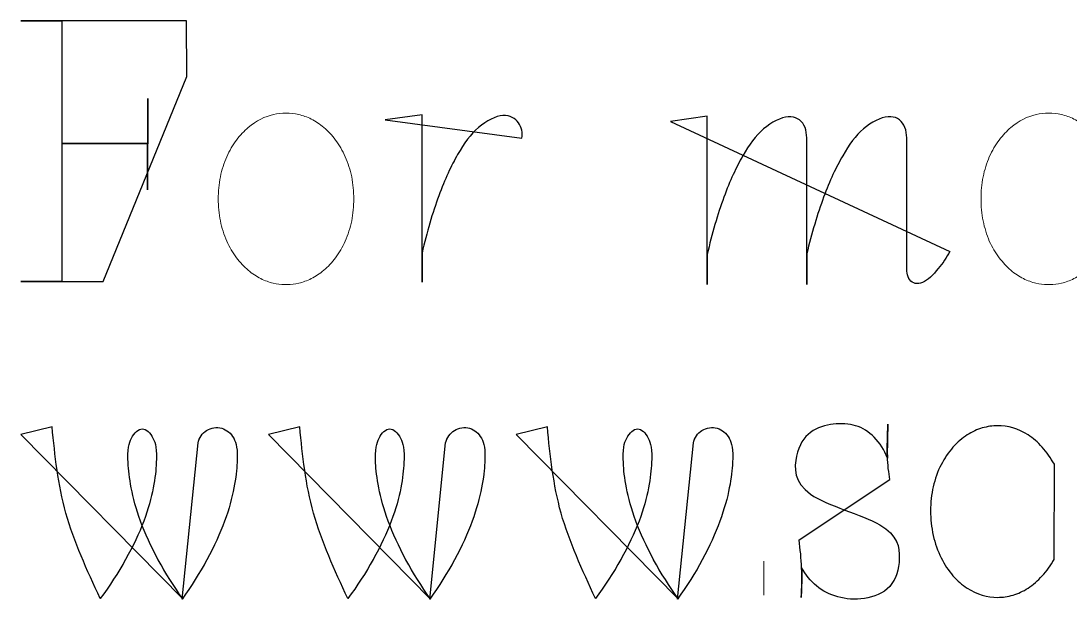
# Model space of a CAD drawing. Header units: centimetres. Extents: x -9.8 to 9.8, y -7.2 to 7.2.
# Drawn here: x -9.849 to -8.713, y 4.893 to 5.52 of the extents above; entities that cross this region are included whole.
import ezdxf

# ---------------------------------------------------------------- set-up
doc = ezdxf.new("R2010")
doc.units = ezdxf.units.CM
doc.header["$MEASUREMENT"] = 0
doc.layers.add('Layer 1', color=7, linetype='Continuous')

msp = doc.modelspace()

# ---------------------------------------------------------------- linework, layer by layer
at = {"layer": 'Layer 1', "color": 7}
for points, knots in [([(-9.75953, 5.23781), (-9.75953, 5.23781), (-9.84866, 5.23781), (-9.84866, 5.23781), (-9.84866, 5.23781), (-9.84866, 5.23781), (-9.80429, 5.23781), (-9.80429, 5.23781), (-9.80429, 5.23781), (-9.80429, 5.23781), (-9.80429, 5.38738), (-9.80429, 5.38738), (-9.80429, 5.38738), (-9.80429, 5.38738), (-9.71169, 5.38738), (-9.71169, 5.38738), (-9.71169, 5.38738), (-9.71169, 5.38738), (-9.71169, 5.33708), (-9.71169, 5.33708), (-9.71169, 5.33708), (-9.71169, 5.33708), (-9.7115, 5.43596), (-9.7115, 5.43596), (-9.7115, 5.43596), (-9.7115, 5.43596), (-9.7115, 5.38738), (-9.7115, 5.38738), (-9.7115, 5.38738), (-9.7115, 5.38738), (-9.80429, 5.38738), (-9.80429, 5.38738), (-9.80429, 5.38738), (-9.80429, 5.38738), (-9.80429, 5.51978), (-9.80429, 5.51978), (-9.80429, 5.51978), (-9.80429, 5.51978), (-9.84866, 5.51978), (-9.84866, 5.51978), (-9.84866, 5.51978), (-9.84866, 5.51978), (-9.66941, 5.51978), (-9.66941, 5.51978), (-9.66941, 5.51978), (-9.66941, 5.51978), (-9.66901, 5.45956), (-9.66901, 5.45956), (-9.66901, 5.45956), (-9.66901, 5.45956), (-9.75953, 5.23781), (-9.75953, 5.23781)], [0, 0, 0, 0, 0.0714286, 0.0714286, 0.0714286, 0.0714286, 0.1428571, 0.1428571, 0.1428571, 0.1428571, 0.2142857, 0.2142857, 0.2142857, 0.2142857, 0.2857143, 0.2857143, 0.2857143, 0.2857143, 0.3571429, 0.3571429, 0.3571429, 0.3571429, 0.4285714, 0.4285714, 0.4285714, 0.4285714, 0.5, 0.5, 0.5, 0.5, 0.5714286, 0.5714286, 0.5714286, 0.5714286, 0.6428571, 0.6428571, 0.6428571, 0.6428571, 0.7142857, 0.7142857, 0.7142857, 0.7142857, 0.7857143, 0.7857143, 0.7857143, 0.7857143, 0.8571429, 0.8571429, 0.8571429, 0.8571429, 1, 1, 1, 1]), ([(-9.45433, 5.4127), (-9.45433, 5.4127), (-9.41432, 5.41842), (-9.41432, 5.41842), (-9.41432, 5.41842), (-9.41432, 5.41842), (-9.41451, 5.23707), (-9.41451, 5.23707), (-9.41451, 5.23707), (-9.41451, 5.23707), (-9.41451, 5.2689), (-9.41451, 5.2689), (-9.41451, 5.2689), (-9.40956, 5.29099), (-9.40308, 5.31234), (-9.39641, 5.33063), (-9.39641, 5.33063), (-9.38993, 5.34873), (-9.38289, 5.3632), (-9.37604, 5.3754), (-9.37604, 5.3754), (-9.369, 5.38741), (-9.36194, 5.39731), (-9.35337, 5.40456), (-9.35337, 5.40456), (-9.3448, 5.41199), (-9.33469, 5.41694), (-9.32689, 5.41752), (-9.32689, 5.41752), (-9.31908, 5.41808), (-9.31355, 5.41427), (-9.31012, 5.40971), (-9.31012, 5.40971), (-9.30668, 5.40458), (-9.30554, 5.39884), (-9.3065, 5.39315), (-9.3065, 5.39315), (-9.3065, 5.39315), (-9.45433, 5.4127), (-9.45433, 5.4127)], [0, 0, 0, 0, 0.0909091, 0.0909091, 0.0909091, 0.0909091, 0.1818182, 0.1818182, 0.1818182, 0.1818182, 0.2727273, 0.2727273, 0.2727273, 0.2727273, 0.3636364, 0.3636364, 0.3636364, 0.3636364, 0.4545455, 0.4545455, 0.4545455, 0.4545455, 0.5454545, 0.5454545, 0.5454545, 0.5454545, 0.6363636, 0.6363636, 0.6363636, 0.6363636, 0.7272727, 0.7272727, 0.7272727, 0.7272727, 0.8181818, 0.8181818, 0.8181818, 0.8181818, 1, 1, 1, 1]), ([(-9.14572, 5.41119), (-9.14572, 5.41119), (-9.10571, 5.41691), (-9.10571, 5.41691), (-9.10571, 5.41691), (-9.10571, 5.41691), (-9.10571, 5.23461), (-9.10571, 5.23461), (-9.10571, 5.23461), (-9.10571, 5.23461), (-9.10571, 5.26737), (-9.10571, 5.26737), (-9.10571, 5.26737), (-9.10095, 5.28946), (-9.09447, 5.311), (-9.0878, 5.3291), (-9.0878, 5.3291), (-9.08132, 5.34701), (-9.07428, 5.36167), (-9.0674, 5.37387), (-9.0674, 5.37387), (-9.06036, 5.38607), (-9.0533, 5.39578), (-9.04473, 5.40303), (-9.04473, 5.40303), (-9.03616, 5.41046), (-9.02605, 5.41541), (-9.01806, 5.41618), (-9.01806, 5.41618), (-9.01025, 5.41676), (-9.00454, 5.41314), (-9.0011, 5.40705), (-9.0011, 5.40705), (-8.99766, 5.40075), (-8.99806, 5.39237), (-8.99806, 5.38438), (-8.99806, 5.38438), (-8.99806, 5.38438), (-8.99806, 5.23465), (-8.99806, 5.23465), (-8.99806, 5.23465), (-8.99806, 5.23465), (-8.99806, 5.26799), (-8.99806, 5.26799), (-8.99806, 5.26799), (-8.99293, 5.28971), (-8.98644, 5.31122), (-8.97978, 5.32916), (-8.97978, 5.32916), (-8.9733, 5.34707), (-8.96626, 5.36173), (-8.9592, 5.37393), (-8.9592, 5.37393), (-8.95235, 5.38613), (-8.94528, 5.39584), (-8.93671, 5.40309), (-8.93671, 5.40309), (-8.92814, 5.41052), (-8.91785, 5.41547), (-8.91004, 5.41624), (-8.91004, 5.41624), (-8.90223, 5.41682), (-8.89652, 5.4132), (-8.89289, 5.40711), (-8.89289, 5.40711), (-8.88945, 5.40081), (-8.88966, 5.39243), (-8.88966, 5.38444), (-8.88966, 5.38444), (-8.88966, 5.38444), (-8.88985, 5.25585), (-8.88985, 5.25585), (-8.88985, 5.25585), (-8.88985, 5.25013), (-8.88966, 5.24365), (-8.88662, 5.23984), (-8.88662, 5.23984), (-8.88337, 5.23563), (-8.87842, 5.2345), (-8.8727, 5.2368), (-8.8727, 5.2368), (-8.86717, 5.23929), (-8.86108, 5.24537), (-8.85593, 5.25185), (-8.85593, 5.25185), (-8.85077, 5.25794), (-8.84678, 5.26386), (-8.84336, 5.27032), (-8.84336, 5.27032), (-8.84336, 5.27032), (-9.14572, 5.41119), (-9.14572, 5.41119)], [0, 0, 0, 0, 0.0416667, 0.0416667, 0.0416667, 0.0416667, 0.0833333, 0.0833333, 0.0833333, 0.0833333, 0.125, 0.125, 0.125, 0.125, 0.1666667, 0.1666667, 0.1666667, 0.1666667, 0.2083333, 0.2083333, 0.2083333, 0.2083333, 0.25, 0.25, 0.25, 0.25, 0.2916667, 0.2916667, 0.2916667, 0.2916667, 0.3333333, 0.3333333, 0.3333333, 0.3333333, 0.375, 0.375, 0.375, 0.375, 0.4166667, 0.4166667, 0.4166667, 0.4166667, 0.4583333, 0.4583333, 0.4583333, 0.4583333, 0.5, 0.5, 0.5, 0.5, 0.5416667, 0.5416667, 0.5416667, 0.5416667, 0.5833333, 0.5833333, 0.5833333, 0.5833333, 0.625, 0.625, 0.625, 0.625, 0.6666667, 0.6666667, 0.6666667, 0.6666667, 0.7083333, 0.7083333, 0.7083333, 0.7083333, 0.75, 0.75, 0.75, 0.75, 0.7916667, 0.7916667, 0.7916667, 0.7916667, 0.8333333, 0.8333333, 0.8333333, 0.8333333, 0.875, 0.875, 0.875, 0.875, 0.9166667, 0.9166667, 0.9166667, 0.9166667, 1, 1, 1, 1]), ([(-9.45433, 5.4127), (-9.45433, 5.4127), (-9.45433, 5.4127), (-9.45433, 5.4127), (-9.45433, 5.4127), (-9.45433, 5.4127), (-9.45433, 5.4127), (-9.45433, 5.4127)], [0, 0, 0, 0, 0.3333333, 0.3333333, 0.3333333, 0.3333333, 1, 1, 1, 1]), ([(-9.14572, 5.41119), (-9.14572, 5.41119), (-9.14572, 5.41119), (-9.14572, 5.41119), (-9.14572, 5.41119), (-9.14572, 5.41119), (-9.14572, 5.41119), (-9.14572, 5.41119)], [0, 0, 0, 0, 0.3333333, 0.3333333, 0.3333333, 0.3333333, 1, 1, 1, 1]), ([(-9.84866, 5.07229), (-9.84866, 5.07229), (-9.81495, 5.08065), (-9.81495, 5.08065), (-9.81495, 5.08065), (-9.81191, 5.04961), (-9.80865, 5.01837), (-9.80008, 4.98749), (-9.80008, 4.98749), (-9.79132, 4.95661), (-9.77722, 4.92576), (-9.76293, 4.89489), (-9.76293, 4.89489), (-9.74256, 4.92214), (-9.72578, 4.95241), (-9.7157, 4.97871), (-9.7157, 4.97871), (-9.70578, 5.00501), (-9.70295, 5.02729), (-9.70218, 5.04158), (-9.70218, 5.04158), (-9.70141, 5.05645), (-9.70295, 5.0633), (-9.7058, 5.06846), (-9.7058, 5.06846), (-9.70866, 5.07418), (-9.71305, 5.07854), (-9.71723, 5.07854), (-9.71723, 5.07854), (-9.72162, 5.07854), (-9.72599, 5.07415), (-9.72906, 5.06846), (-9.72906, 5.06846), (-9.73192, 5.0633), (-9.73345, 5.05645), (-9.73268, 5.04158), (-9.73268, 5.04158), (-9.73191, 5.02729), (-9.72887, 5.00501), (-9.71934, 4.97871), (-9.71934, 4.97871), (-9.70963, 4.95225), (-9.69286, 4.92193), (-9.67325, 4.89433), (-9.67325, 4.89433), (-9.67325, 4.89433), (-9.84866, 5.07229), (-9.84866, 5.07229)], [0, 0, 0, 0, 0.0769231, 0.0769231, 0.0769231, 0.0769231, 0.1538462, 0.1538462, 0.1538462, 0.1538462, 0.2307692, 0.2307692, 0.2307692, 0.2307692, 0.3076923, 0.3076923, 0.3076923, 0.3076923, 0.3846154, 0.3846154, 0.3846154, 0.3846154, 0.4615385, 0.4615385, 0.4615385, 0.4615385, 0.5384615, 0.5384615, 0.5384615, 0.5384615, 0.6153846, 0.6153846, 0.6153846, 0.6153846, 0.6923077, 0.6923077, 0.6923077, 0.6923077, 0.7692308, 0.7692308, 0.7692308, 0.7692308, 0.8461538, 0.8461538, 0.8461538, 0.8461538, 1, 1, 1, 1]), ([(-9.67417, 4.89436), (-9.65435, 4.92198), (-9.63797, 4.95228), (-9.62826, 4.97858), (-9.62826, 4.97858), (-9.61855, 5.00504), (-9.61551, 5.02734), (-9.61474, 5.042), (-9.61474, 5.042), (-9.61397, 5.05647), (-9.61551, 5.06333), (-9.61836, 5.06848), (-9.61836, 5.06848), (-9.6214, 5.07382), (-9.62598, 5.07761), (-9.63132, 5.07933), (-9.63132, 5.07933), (-9.63666, 5.08065), (-9.64294, 5.07989), (-9.6477, 5.07684), (-9.6477, 5.07684), (-9.65246, 5.0738), (-9.6559, 5.06885), (-9.65704, 5.06332), (-9.65704, 5.06332), (-9.65704, 5.06332), (-9.67417, 4.89436), (-9.67417, 4.89436)], [0, 0, 0, 0, 0.125, 0.125, 0.125, 0.125, 0.25, 0.25, 0.25, 0.25, 0.375, 0.375, 0.375, 0.375, 0.5, 0.5, 0.5, 0.5, 0.625, 0.625, 0.625, 0.625, 0.75, 0.75, 0.75, 0.75, 1, 1, 1, 1]), ([(-9.58064, 5.07229), (-9.58064, 5.07229), (-9.54693, 5.08065), (-9.54693, 5.08065), (-9.54693, 5.08065), (-9.54389, 5.04961), (-9.54063, 5.01837), (-9.53206, 4.98749), (-9.53206, 4.98749), (-9.5233, 4.95661), (-9.5092, 4.92576), (-9.49491, 4.89489), (-9.49491, 4.89489), (-9.47454, 4.92214), (-9.45776, 4.95241), (-9.44787, 4.97871), (-9.44787, 4.97871), (-9.43776, 5.00501), (-9.43491, 5.02729), (-9.43416, 5.04158), (-9.43416, 5.04158), (-9.43339, 5.05645), (-9.43493, 5.0633), (-9.43778, 5.06846), (-9.43778, 5.06846), (-9.44082, 5.07418), (-9.44503, 5.07854), (-9.4494, 5.07854), (-9.4494, 5.07854), (-9.45377, 5.07854), (-9.45816, 5.07415), (-9.46102, 5.06846), (-9.46102, 5.06846), (-9.46388, 5.0633), (-9.46541, 5.05645), (-9.46483, 5.04158), (-9.46483, 5.04158), (-9.46388, 5.02729), (-9.46102, 5.00501), (-9.4511, 4.97871), (-9.4511, 4.97871), (-9.44139, 4.95225), (-9.42501, 4.92193), (-9.40519, 4.89433), (-9.40519, 4.89433), (-9.40519, 4.89433), (-9.58064, 5.07229), (-9.58064, 5.07229)], [0, 0, 0, 0, 0.0769231, 0.0769231, 0.0769231, 0.0769231, 0.1538462, 0.1538462, 0.1538462, 0.1538462, 0.2307692, 0.2307692, 0.2307692, 0.2307692, 0.3076923, 0.3076923, 0.3076923, 0.3076923, 0.3846154, 0.3846154, 0.3846154, 0.3846154, 0.4615385, 0.4615385, 0.4615385, 0.4615385, 0.5384615, 0.5384615, 0.5384615, 0.5384615, 0.6153846, 0.6153846, 0.6153846, 0.6153846, 0.6923077, 0.6923077, 0.6923077, 0.6923077, 0.7692308, 0.7692308, 0.7692308, 0.7692308, 0.8461538, 0.8461538, 0.8461538, 0.8461538, 1, 1, 1, 1]), ([(-9.40612, 4.89436), (-9.3863, 4.92198), (-9.36992, 4.95228), (-9.36021, 4.97858), (-9.36021, 4.97858), (-9.3505, 5.00504), (-9.34725, 5.02734), (-9.34669, 5.042), (-9.34669, 5.042), (-9.34574, 5.05647), (-9.34727, 5.06333), (-9.35031, 5.06848), (-9.35031, 5.06848), (-9.35317, 5.07382), (-9.35774, 5.07761), (-9.36306, 5.07933), (-9.36306, 5.07933), (-9.3684, 5.08065), (-9.37468, 5.07989), (-9.37944, 5.07684), (-9.37944, 5.07684), (-9.3842, 5.0738), (-9.38783, 5.06885), (-9.38897, 5.06332), (-9.38897, 5.06332), (-9.38897, 5.06332), (-9.40612, 4.89436), (-9.40612, 4.89436)], [0, 0, 0, 0, 0.125, 0.125, 0.125, 0.125, 0.25, 0.25, 0.25, 0.25, 0.375, 0.375, 0.375, 0.375, 0.5, 0.5, 0.5, 0.5, 0.625, 0.625, 0.625, 0.625, 0.75, 0.75, 0.75, 0.75, 1, 1, 1, 1]), ([(-9.31259, 5.07229), (-9.31259, 5.07229), (-9.27888, 5.08065), (-9.27888, 5.08065), (-9.27888, 5.08065), (-9.27584, 5.04961), (-9.27258, 5.01837), (-9.26401, 4.98749), (-9.26401, 4.98749), (-9.25525, 4.95661), (-9.24096, 4.92576), (-9.22686, 4.89489), (-9.22686, 4.89489), (-9.20649, 4.92214), (-9.18971, 4.95241), (-9.17961, 4.97871), (-9.17961, 4.97871), (-9.16971, 5.00501), (-9.16686, 5.02729), (-9.16609, 5.04158), (-9.16609, 5.04158), (-9.16532, 5.05645), (-9.16686, 5.0633), (-9.16971, 5.06846), (-9.16971, 5.06846), (-9.17257, 5.07418), (-9.17693, 5.07854), (-9.18114, 5.07854), (-9.18114, 5.07854), (-9.18553, 5.07854), (-9.1899, 5.07415), (-9.19297, 5.06846), (-9.19297, 5.06846), (-9.19601, 5.0633), (-9.19736, 5.05645), (-9.19659, 5.04158), (-9.19659, 5.04158), (-9.19603, 5.02729), (-9.19278, 5.00501), (-9.18307, 4.97871), (-9.18307, 4.97871), (-9.17336, 4.95225), (-9.15677, 4.92193), (-9.13698, 4.89433), (-9.13698, 4.89433), (-9.13698, 4.89433), (-9.31259, 5.07229), (-9.31259, 5.07229)], [0, 0, 0, 0, 0.0769231, 0.0769231, 0.0769231, 0.0769231, 0.1538462, 0.1538462, 0.1538462, 0.1538462, 0.2307692, 0.2307692, 0.2307692, 0.2307692, 0.3076923, 0.3076923, 0.3076923, 0.3076923, 0.3846154, 0.3846154, 0.3846154, 0.3846154, 0.4615385, 0.4615385, 0.4615385, 0.4615385, 0.5384615, 0.5384615, 0.5384615, 0.5384615, 0.6153846, 0.6153846, 0.6153846, 0.6153846, 0.6923077, 0.6923077, 0.6923077, 0.6923077, 0.7692308, 0.7692308, 0.7692308, 0.7692308, 0.8461538, 0.8461538, 0.8461538, 0.8461538, 1, 1, 1, 1]), ([(-9.13791, 4.89436), (-9.11809, 4.92198), (-9.10171, 4.95228), (-9.09219, 4.97858), (-9.09219, 4.97858), (-9.08227, 5.00504), (-9.07923, 5.02734), (-9.07846, 5.042), (-9.07846, 5.042), (-9.07769, 5.05647), (-9.07904, 5.06333), (-9.08208, 5.06848), (-9.08208, 5.06848), (-9.08512, 5.07382), (-9.0897, 5.07761), (-9.09504, 5.07933), (-9.09504, 5.07933), (-9.10038, 5.08065), (-9.10647, 5.07989), (-9.1116, 5.07684), (-9.1116, 5.07684), (-9.11618, 5.0738), (-9.11959, 5.06885), (-9.12075, 5.06332), (-9.12075, 5.06332), (-9.12075, 5.06332), (-9.13791, 4.89436), (-9.13791, 4.89436)], [0, 0, 0, 0, 0.125, 0.125, 0.125, 0.125, 0.25, 0.25, 0.25, 0.25, 0.375, 0.375, 0.375, 0.375, 0.5, 0.5, 0.5, 0.5, 0.625, 0.625, 0.625, 0.625, 0.75, 0.75, 0.75, 0.75, 1, 1, 1, 1]), ([(-9.00647, 4.95836), (-9.00512, 4.94825), (-9.00398, 4.93836), (-9.00361, 4.92807), (-9.00361, 4.92807), (-9.00305, 4.91778), (-9.00361, 4.90693), (-9.00398, 4.89608), (-9.00398, 4.89608), (-9.00398, 4.90351), (-9.00342, 4.91074), (-9.00342, 4.91608), (-9.00342, 4.91608), (-9.00323, 4.92161), (-9.00342, 4.92502), (-9.00361, 4.92846), (-9.00361, 4.92846), (-8.99961, 4.92084), (-8.9939, 4.91399), (-8.98742, 4.90864), (-8.98742, 4.90864), (-8.98094, 4.90311), (-8.97332, 4.8993), (-8.96456, 4.89684), (-8.96456, 4.89684), (-8.9558, 4.89456), (-8.9457, 4.8934), (-8.93561, 4.89512), (-8.93561, 4.89512), (-8.9255, 4.89665), (-8.91503, 4.90065), (-8.90817, 4.90808), (-8.90817, 4.90808), (-8.9015, 4.9157), (-8.89846, 4.92636), (-8.89788, 4.93837), (-8.89788, 4.93837), (-8.89751, 4.95038), (-8.8996, 4.96353), (-8.91902, 4.97475), (-8.91902, 4.97475), (-8.93884, 4.98599), (-8.97559, 4.99515), (-8.9939, 5.0079), (-8.9939, 5.0079), (-9.01218, 5.02047), (-9.012, 5.03685), (-9.00914, 5.04886), (-9.00914, 5.04886), (-9.00628, 5.06124), (-9.00133, 5.06942), (-8.99409, 5.07476), (-8.99409, 5.07476), (-8.98685, 5.0801), (-8.97771, 5.08257), (-8.96932, 5.08354), (-8.96932, 5.08354), (-8.96056, 5.08449), (-8.95255, 5.08391), (-8.94514, 5.08182), (-8.94514, 5.08182), (-8.93771, 5.07973), (-8.93104, 5.07552), (-8.92495, 5.06944), (-8.92495, 5.06944), (-8.91905, 5.06354), (-8.91389, 5.05555), (-8.91066, 5.04695), (-8.91066, 5.04695), (-8.91085, 5.05039), (-8.91103, 5.05362), (-8.91085, 5.0597), (-8.91085, 5.0597), (-8.91085, 5.06579), (-8.91048, 5.07475), (-8.91029, 5.08351), (-8.91029, 5.08351), (-8.91066, 5.07131), (-8.91124, 5.05893), (-8.91085, 5.04922), (-8.91085, 5.04922), (-8.91048, 5.03914), (-8.90932, 5.03152), (-8.90799, 5.02387), (-8.90799, 5.02387), (-8.90799, 5.02387), (-9.00647, 4.95836), (-9.00647, 4.95836)], [0, 0, 0, 0, 0.0434783, 0.0434783, 0.0434783, 0.0434783, 0.0869565, 0.0869565, 0.0869565, 0.0869565, 0.1304348, 0.1304348, 0.1304348, 0.1304348, 0.173913, 0.173913, 0.173913, 0.173913, 0.2173913, 0.2173913, 0.2173913, 0.2173913, 0.2608696, 0.2608696, 0.2608696, 0.2608696, 0.3043478, 0.3043478, 0.3043478, 0.3043478, 0.3478261, 0.3478261, 0.3478261, 0.3478261, 0.3913043, 0.3913043, 0.3913043, 0.3913043, 0.4347826, 0.4347826, 0.4347826, 0.4347826, 0.4782609, 0.4782609, 0.4782609, 0.4782609, 0.5217391, 0.5217391, 0.5217391, 0.5217391, 0.5652174, 0.5652174, 0.5652174, 0.5652174, 0.6086957, 0.6086957, 0.6086957, 0.6086957, 0.6521739, 0.6521739, 0.6521739, 0.6521739, 0.6956522, 0.6956522, 0.6956522, 0.6956522, 0.7391304, 0.7391304, 0.7391304, 0.7391304, 0.7826087, 0.7826087, 0.7826087, 0.7826087, 0.826087, 0.826087, 0.826087, 0.826087, 0.8695652, 0.8695652, 0.8695652, 0.8695652, 0.9130435, 0.9130435, 0.9130435, 0.9130435, 1, 1, 1, 1]), ([(-8.73024, 4.9374), (-8.73405, 4.93092), (-8.73844, 4.92481), (-8.7432, 4.91949), (-8.7432, 4.91949), (-8.74796, 4.91433), (-8.75312, 4.90978), (-8.75844, 4.90634), (-8.75844, 4.90634), (-8.76378, 4.90272), (-8.76929, 4.90044), (-8.77482, 4.89872), (-8.77482, 4.89872), (-8.78035, 4.89719), (-8.78588, 4.89626), (-8.79159, 4.89626), (-8.79159, 4.89626), (-8.80244, 4.89626), (-8.81368, 4.89949), (-8.82456, 4.90634), (-8.82456, 4.90634), (-8.82988, 4.90978), (-8.83504, 4.91415), (-8.8398, 4.91968), (-8.8398, 4.91968), (-8.84456, 4.92521), (-8.84895, 4.93169), (-8.85276, 4.9391), (-8.85276, 4.9391), (-8.8562, 4.94653), (-8.85924, 4.95474), (-8.86115, 4.96331), (-8.86115, 4.96331), (-8.86306, 4.97207), (-8.86401, 4.98101), (-8.86401, 4.98979), (-8.86401, 4.98979), (-8.86401, 4.99892), (-8.86306, 5.0077), (-8.86115, 5.01588), (-8.86115, 5.01588), (-8.85924, 5.02427), (-8.85639, 5.03244), (-8.85276, 5.03969), (-8.85276, 5.03969), (-8.84895, 5.04675), (-8.84456, 5.05321), (-8.8398, 5.05874), (-8.8398, 5.05874), (-8.83504, 5.06406), (-8.82969, 5.06845), (-8.82437, 5.07208), (-8.82437, 5.07208), (-8.81903, 5.07531), (-8.81352, 5.07798), (-8.80818, 5.07951), (-8.80818, 5.07951), (-8.80246, 5.08104), (-8.79694, 5.082), (-8.79162, 5.082), (-8.79162, 5.082), (-8.78056, 5.082), (-8.76932, 5.07875), (-8.75847, 5.07208), (-8.75847, 5.07208), (-8.75315, 5.06846), (-8.74799, 5.06406), (-8.74323, 5.05874), (-8.74323, 5.05874), (-8.73847, 5.0534), (-8.73389, 5.04691), (-8.73008, 5.04025), (-8.73008, 5.04025), (-8.73008, 5.04025), (-8.73024, 4.9374), (-8.73024, 4.9374)], [0, 0, 0, 0, 0.05, 0.05, 0.05, 0.05, 0.1, 0.1, 0.1, 0.1, 0.15, 0.15, 0.15, 0.15, 0.2, 0.2, 0.2, 0.2, 0.25, 0.25, 0.25, 0.25, 0.3, 0.3, 0.3, 0.3, 0.35, 0.35, 0.35, 0.35, 0.4, 0.4, 0.4, 0.4, 0.45, 0.45, 0.45, 0.45, 0.5, 0.5, 0.5, 0.5, 0.55, 0.55, 0.55, 0.55, 0.6, 0.6, 0.6, 0.6, 0.65, 0.65, 0.65, 0.65, 0.7, 0.7, 0.7, 0.7, 0.75, 0.75, 0.75, 0.75, 0.8, 0.8, 0.8, 0.8, 0.85, 0.85, 0.85, 0.85, 0.9, 0.9, 0.9, 0.9, 1, 1, 1, 1]), ([(-9.84866, 5.07229), (-9.84866, 5.07229), (-9.84866, 5.07229), (-9.84866, 5.07229), (-9.84866, 5.07229), (-9.84866, 5.07229), (-9.84866, 5.07229), (-9.84866, 5.07229)], [0, 0, 0, 0, 0.3333333, 0.3333333, 0.3333333, 0.3333333, 1, 1, 1, 1]), ([(-9.58064, 5.07229), (-9.58064, 5.07229), (-9.58064, 5.07229), (-9.58064, 5.07229), (-9.58064, 5.07229), (-9.58064, 5.07229), (-9.58064, 5.07229), (-9.58064, 5.07229)], [0, 0, 0, 0, 0.3333333, 0.3333333, 0.3333333, 0.3333333, 1, 1, 1, 1]), ([(-9.31259, 5.07229), (-9.31259, 5.07229), (-9.31259, 5.07229), (-9.31259, 5.07229), (-9.31259, 5.07229), (-9.31259, 5.07229), (-9.31259, 5.07229), (-9.31259, 5.07229)], [0, 0, 0, 0, 0.3333333, 0.3333333, 0.3333333, 0.3333333, 1, 1, 1, 1]), ([(-9.00647, 4.95836), (-9.00647, 4.95836), (-9.00647, 4.95836), (-9.00647, 4.95836), (-9.00647, 4.95836), (-9.00647, 4.95836), (-9.00647, 4.95836), (-9.00647, 4.95836)], [0, 0, 0, 0, 0.3333333, 0.3333333, 0.3333333, 0.3333333, 1, 1, 1, 1]), ([(-8.73024, 4.9374), (-8.73024, 4.9374), (-8.73024, 4.9374), (-8.73024, 4.9374), (-8.73024, 4.9374), (-8.73024, 4.9374), (-8.73024, 4.9374), (-8.73024, 4.9374)], [0, 0, 0, 0, 0.3333333, 0.3333333, 0.3333333, 0.3333333, 1, 1, 1, 1]), ([(-9.67417, 4.89436), (-9.67417, 4.89436), (-9.67417, 4.89436), (-9.67417, 4.89436), (-9.67417, 4.89436), (-9.67417, 4.89436), (-9.67417, 4.89436), (-9.67417, 4.89436)], [0, 0, 0, 0, 0.3333333, 0.3333333, 0.3333333, 0.3333333, 1, 1, 1, 1]), ([(-9.40612, 4.89436), (-9.40612, 4.89436), (-9.40612, 4.89436), (-9.40612, 4.89436), (-9.40612, 4.89436), (-9.40612, 4.89436), (-9.40612, 4.89436), (-9.40612, 4.89436)], [0, 0, 0, 0, 0.3333333, 0.3333333, 0.3333333, 0.3333333, 1, 1, 1, 1]), ([(-9.13791, 4.89436), (-9.13791, 4.89436), (-9.13791, 4.89436), (-9.13791, 4.89436), (-9.13791, 4.89436), (-9.13791, 4.89436), (-9.13791, 4.89436), (-9.13791, 4.89436)], [0, 0, 0, 0, 0.3333333, 0.3333333, 0.3333333, 0.3333333, 1, 1, 1, 1])]:
    msp.add_open_spline(points, degree=3, knots=knots, dxfattribs=at)
at = {"layer": 'Layer 1', "color": 9, "lineweight": 0}
for points, knots in [([(-9.75953, 5.23781), (-9.75953, 5.23781), (-9.84866, 5.23781), (-9.84866, 5.23781), (-9.84866, 5.23781), (-9.84866, 5.23781), (-9.80429, 5.23781), (-9.80429, 5.23781), (-9.80429, 5.23781), (-9.80429, 5.23781), (-9.80429, 5.38738), (-9.80429, 5.38738), (-9.80429, 5.38738), (-9.80429, 5.38738), (-9.71169, 5.38738), (-9.71169, 5.38738), (-9.71169, 5.38738), (-9.71169, 5.38738), (-9.71169, 5.33708), (-9.71169, 5.33708), (-9.71169, 5.33708), (-9.71169, 5.33708), (-9.7115, 5.43596), (-9.7115, 5.43596), (-9.7115, 5.43596), (-9.7115, 5.43596), (-9.7115, 5.38738), (-9.7115, 5.38738), (-9.7115, 5.38738), (-9.7115, 5.38738), (-9.80429, 5.38738), (-9.80429, 5.38738), (-9.80429, 5.38738), (-9.80429, 5.38738), (-9.80429, 5.51978), (-9.80429, 5.51978), (-9.80429, 5.51978), (-9.80429, 5.51978), (-9.84866, 5.51978), (-9.84866, 5.51978), (-9.84866, 5.51978), (-9.84866, 5.51978), (-9.66941, 5.51978), (-9.66941, 5.51978), (-9.66941, 5.51978), (-9.66941, 5.51978), (-9.66901, 5.45956), (-9.66901, 5.45956), (-9.66901, 5.45956), (-9.75953, 5.23781), (-9.75953, 5.23781)], [0, 0, 0, 0, 0.0769231, 0.0769231, 0.0769231, 0.0769231, 0.1538462, 0.1538462, 0.1538462, 0.1538462, 0.2307692, 0.2307692, 0.2307692, 0.2307692, 0.3076923, 0.3076923, 0.3076923, 0.3076923, 0.3846154, 0.3846154, 0.3846154, 0.3846154, 0.4615385, 0.4615385, 0.4615385, 0.4615385, 0.5384615, 0.5384615, 0.5384615, 0.5384615, 0.6153846, 0.6153846, 0.6153846, 0.6153846, 0.6923077, 0.6923077, 0.6923077, 0.6923077, 0.7692308, 0.7692308, 0.7692308, 0.7692308, 0.8461538, 0.8461538, 0.8461538, 0.8461538, 1, 1, 1, 1.239514, 1.239514, 1.239514, 1.239514]), ([(-9.45433, 5.4127), (-9.45433, 5.4127), (-9.41432, 5.41842), (-9.41432, 5.41842), (-9.41432, 5.41842), (-9.41432, 5.41842), (-9.41451, 5.23707), (-9.41451, 5.23707), (-9.41451, 5.23707), (-9.41451, 5.23707), (-9.41451, 5.2689), (-9.41451, 5.2689), (-9.41451, 5.2689), (-9.40956, 5.29099), (-9.40308, 5.31234), (-9.39641, 5.33063), (-9.39641, 5.33063), (-9.38993, 5.34873), (-9.38289, 5.3632), (-9.37604, 5.3754), (-9.37604, 5.3754), (-9.369, 5.38741), (-9.36194, 5.39731), (-9.35337, 5.40456), (-9.35337, 5.40456), (-9.3448, 5.41199), (-9.33469, 5.41694), (-9.32689, 5.41752), (-9.32689, 5.41752), (-9.31908, 5.41808), (-9.31355, 5.41427), (-9.31012, 5.40971), (-9.31012, 5.40971), (-9.30668, 5.40458), (-9.30554, 5.39884), (-9.3065, 5.39315)], [0, 0, 0, 0, 0.1, 0.1, 0.1, 0.1, 0.2, 0.2, 0.2, 0.2, 0.3, 0.3, 0.3, 0.3, 0.4, 0.4, 0.4, 0.4, 0.5, 0.5, 0.5, 0.5, 0.6, 0.6, 0.6, 0.6, 0.7, 0.7, 0.7, 0.7, 0.8, 0.8, 0.8, 0.8, 1, 1, 1, 1]), ([(-9.14572, 5.41119), (-9.14572, 5.41119), (-9.10571, 5.41691), (-9.10571, 5.41691), (-9.10571, 5.41691), (-9.10571, 5.41691), (-9.10571, 5.23461), (-9.10571, 5.23461), (-9.10571, 5.23461), (-9.10571, 5.23461), (-9.10571, 5.26737), (-9.10571, 5.26737), (-9.10571, 5.26737), (-9.10095, 5.28946), (-9.09447, 5.311), (-9.0878, 5.3291), (-9.0878, 5.3291), (-9.08132, 5.34701), (-9.07428, 5.36167), (-9.0674, 5.37387), (-9.0674, 5.37387), (-9.06036, 5.38607), (-9.0533, 5.39578), (-9.04473, 5.40303), (-9.04473, 5.40303), (-9.03616, 5.41046), (-9.02605, 5.41541), (-9.01806, 5.41618), (-9.01806, 5.41618), (-9.01025, 5.41676), (-9.00454, 5.41314), (-9.0011, 5.40705), (-9.0011, 5.40705), (-8.99766, 5.40075), (-8.99806, 5.39237), (-8.99806, 5.38438), (-8.99806, 5.38438), (-8.99806, 5.38438), (-8.99806, 5.23465), (-8.99806, 5.23465), (-8.99806, 5.23465), (-8.99806, 5.23465), (-8.99806, 5.26799), (-8.99806, 5.26799), (-8.99806, 5.26799), (-8.99293, 5.28971), (-8.98644, 5.31122), (-8.97978, 5.32916), (-8.97978, 5.32916), (-8.9733, 5.34707), (-8.96626, 5.36173), (-8.9592, 5.37393), (-8.9592, 5.37393), (-8.95235, 5.38613), (-8.94528, 5.39584), (-8.93671, 5.40309), (-8.93671, 5.40309), (-8.92814, 5.41052), (-8.91785, 5.41547), (-8.91004, 5.41624), (-8.91004, 5.41624), (-8.90223, 5.41682), (-8.89652, 5.4132), (-8.89289, 5.40711), (-8.89289, 5.40711), (-8.88945, 5.40081), (-8.88966, 5.39243), (-8.88966, 5.38444), (-8.88966, 5.38444), (-8.88966, 5.38444), (-8.88985, 5.25585), (-8.88985, 5.25585), (-8.88985, 5.25585), (-8.88985, 5.25013), (-8.88966, 5.24365), (-8.88662, 5.23984), (-8.88662, 5.23984), (-8.88337, 5.23563), (-8.87842, 5.2345), (-8.8727, 5.2368), (-8.8727, 5.2368), (-8.86717, 5.23929), (-8.86108, 5.24537), (-8.85593, 5.25185), (-8.85593, 5.25185), (-8.85077, 5.25794), (-8.84678, 5.26386), (-8.84336, 5.27032)], [0, 0, 0, 0, 0.0434783, 0.0434783, 0.0434783, 0.0434783, 0.0869565, 0.0869565, 0.0869565, 0.0869565, 0.1304348, 0.1304348, 0.1304348, 0.1304348, 0.173913, 0.173913, 0.173913, 0.173913, 0.2173913, 0.2173913, 0.2173913, 0.2173913, 0.2608696, 0.2608696, 0.2608696, 0.2608696, 0.3043478, 0.3043478, 0.3043478, 0.3043478, 0.3478261, 0.3478261, 0.3478261, 0.3478261, 0.3913043, 0.3913043, 0.3913043, 0.3913043, 0.4347826, 0.4347826, 0.4347826, 0.4347826, 0.4782609, 0.4782609, 0.4782609, 0.4782609, 0.5217391, 0.5217391, 0.5217391, 0.5217391, 0.5652174, 0.5652174, 0.5652174, 0.5652174, 0.6086957, 0.6086957, 0.6086957, 0.6086957, 0.6521739, 0.6521739, 0.6521739, 0.6521739, 0.6956522, 0.6956522, 0.6956522, 0.6956522, 0.7391304, 0.7391304, 0.7391304, 0.7391304, 0.7826087, 0.7826087, 0.7826087, 0.7826087, 0.826087, 0.826087, 0.826087, 0.826087, 0.8695652, 0.8695652, 0.8695652, 0.8695652, 0.9130435, 0.9130435, 0.9130435, 0.9130435, 1, 1, 1, 1]), ([(-9.45433, 5.4127), (-9.45433, 5.4127), (-9.45433, 5.4127), (-9.45433, 5.4127), (-9.45433, 5.4127), (-9.45433, 5.4127), (-9.45433, 5.4127), (-9.45433, 5.4127)], [0, 0, 0, 0, 0.3333333, 0.3333333, 0.3333333, 0.3333333, 1, 1, 1, 1]), ([(-9.14572, 5.41119), (-9.14572, 5.41119), (-9.14572, 5.41119), (-9.14572, 5.41119), (-9.14572, 5.41119), (-9.14572, 5.41119), (-9.14572, 5.41119), (-9.14572, 5.41119)], [0, 0, 0, 0, 0.3333333, 0.3333333, 0.3333333, 0.3333333, 1, 1, 1, 1]), ([(-9.84866, 5.07229), (-9.84866, 5.07229), (-9.81495, 5.08065), (-9.81495, 5.08065), (-9.81495, 5.08065), (-9.81191, 5.04961), (-9.80865, 5.01837), (-9.80008, 4.98749), (-9.80008, 4.98749), (-9.79132, 4.95661), (-9.77722, 4.92576), (-9.76293, 4.89489), (-9.76293, 4.89489), (-9.74256, 4.92214), (-9.72578, 4.95241), (-9.7157, 4.97871), (-9.7157, 4.97871), (-9.70578, 5.00501), (-9.70295, 5.02729), (-9.70218, 5.04158), (-9.70218, 5.04158), (-9.70141, 5.05645), (-9.70295, 5.0633), (-9.7058, 5.06846), (-9.7058, 5.06846), (-9.70866, 5.07418), (-9.71305, 5.07854), (-9.71723, 5.07854), (-9.71723, 5.07854), (-9.72162, 5.07854), (-9.72599, 5.07415), (-9.72906, 5.06846), (-9.72906, 5.06846), (-9.73192, 5.0633), (-9.73345, 5.05645), (-9.73268, 5.04158), (-9.73268, 5.04158), (-9.73191, 5.02729), (-9.72887, 5.00501), (-9.71934, 4.97871), (-9.71934, 4.97871), (-9.70963, 4.95225), (-9.69286, 4.92193), (-9.67325, 4.89433)], [0, 0, 0, 0, 0.0833333, 0.0833333, 0.0833333, 0.0833333, 0.1666667, 0.1666667, 0.1666667, 0.1666667, 0.25, 0.25, 0.25, 0.25, 0.3333333, 0.3333333, 0.3333333, 0.3333333, 0.4166667, 0.4166667, 0.4166667, 0.4166667, 0.5, 0.5, 0.5, 0.5, 0.5833333, 0.5833333, 0.5833333, 0.5833333, 0.6666667, 0.6666667, 0.6666667, 0.6666667, 0.75, 0.75, 0.75, 0.75, 0.8333333, 0.8333333, 0.8333333, 0.8333333, 1, 1, 1, 1]), ([(-9.67417, 4.89436), (-9.65435, 4.92198), (-9.63797, 4.95228), (-9.62826, 4.97858), (-9.62826, 4.97858), (-9.61855, 5.00504), (-9.61551, 5.02734), (-9.61474, 5.042), (-9.61474, 5.042), (-9.61397, 5.05647), (-9.61551, 5.06333), (-9.61836, 5.06848), (-9.61836, 5.06848), (-9.6214, 5.07382), (-9.62598, 5.07761), (-9.63132, 5.07933), (-9.63132, 5.07933), (-9.63666, 5.08065), (-9.64294, 5.07989), (-9.6477, 5.07684), (-9.6477, 5.07684), (-9.65246, 5.0738), (-9.6559, 5.06885), (-9.65704, 5.06332)], [0, 0, 0, 0, 0.1428571, 0.1428571, 0.1428571, 0.1428571, 0.2857143, 0.2857143, 0.2857143, 0.2857143, 0.4285714, 0.4285714, 0.4285714, 0.4285714, 0.5714286, 0.5714286, 0.5714286, 0.5714286, 0.7142857, 0.7142857, 0.7142857, 0.7142857, 1, 1, 1, 1]), ([(-9.58064, 5.07229), (-9.58064, 5.07229), (-9.54693, 5.08065), (-9.54693, 5.08065), (-9.54693, 5.08065), (-9.54389, 5.04961), (-9.54063, 5.01837), (-9.53206, 4.98749), (-9.53206, 4.98749), (-9.5233, 4.95661), (-9.5092, 4.92576), (-9.49491, 4.89489), (-9.49491, 4.89489), (-9.47454, 4.92214), (-9.45776, 4.95241), (-9.44787, 4.97871), (-9.44787, 4.97871), (-9.43776, 5.00501), (-9.43491, 5.02729), (-9.43416, 5.04158), (-9.43416, 5.04158), (-9.43339, 5.05645), (-9.43493, 5.0633), (-9.43778, 5.06846), (-9.43778, 5.06846), (-9.44082, 5.07418), (-9.44503, 5.07854), (-9.4494, 5.07854), (-9.4494, 5.07854), (-9.45377, 5.07854), (-9.45816, 5.07415), (-9.46102, 5.06846), (-9.46102, 5.06846), (-9.46388, 5.0633), (-9.46541, 5.05645), (-9.46483, 5.04158), (-9.46483, 5.04158), (-9.46388, 5.02729), (-9.46102, 5.00501), (-9.4511, 4.97871), (-9.4511, 4.97871), (-9.44139, 4.95225), (-9.42501, 4.92193), (-9.40519, 4.89433)], [0, 0, 0, 0, 0.0833333, 0.0833333, 0.0833333, 0.0833333, 0.1666667, 0.1666667, 0.1666667, 0.1666667, 0.25, 0.25, 0.25, 0.25, 0.3333333, 0.3333333, 0.3333333, 0.3333333, 0.4166667, 0.4166667, 0.4166667, 0.4166667, 0.5, 0.5, 0.5, 0.5, 0.5833333, 0.5833333, 0.5833333, 0.5833333, 0.6666667, 0.6666667, 0.6666667, 0.6666667, 0.75, 0.75, 0.75, 0.75, 0.8333333, 0.8333333, 0.8333333, 0.8333333, 1, 1, 1, 1]), ([(-9.40612, 4.89436), (-9.3863, 4.92198), (-9.36992, 4.95228), (-9.36021, 4.97858), (-9.36021, 4.97858), (-9.3505, 5.00504), (-9.34725, 5.02734), (-9.34669, 5.042), (-9.34669, 5.042), (-9.34574, 5.05647), (-9.34727, 5.06333), (-9.35031, 5.06848), (-9.35031, 5.06848), (-9.35317, 5.07382), (-9.35774, 5.07761), (-9.36306, 5.07933), (-9.36306, 5.07933), (-9.3684, 5.08065), (-9.37468, 5.07989), (-9.37944, 5.07684), (-9.37944, 5.07684), (-9.3842, 5.0738), (-9.38783, 5.06885), (-9.38897, 5.06332)], [0, 0, 0, 0, 0.1428571, 0.1428571, 0.1428571, 0.1428571, 0.2857143, 0.2857143, 0.2857143, 0.2857143, 0.4285714, 0.4285714, 0.4285714, 0.4285714, 0.5714286, 0.5714286, 0.5714286, 0.5714286, 0.7142857, 0.7142857, 0.7142857, 0.7142857, 1, 1, 1, 1]), ([(-9.31259, 5.07229), (-9.31259, 5.07229), (-9.27888, 5.08065), (-9.27888, 5.08065), (-9.27888, 5.08065), (-9.27584, 5.04961), (-9.27258, 5.01837), (-9.26401, 4.98749), (-9.26401, 4.98749), (-9.25525, 4.95661), (-9.24096, 4.92576), (-9.22686, 4.89489), (-9.22686, 4.89489), (-9.20649, 4.92214), (-9.18971, 4.95241), (-9.17961, 4.97871), (-9.17961, 4.97871), (-9.16971, 5.00501), (-9.16686, 5.02729), (-9.16609, 5.04158), (-9.16609, 5.04158), (-9.16532, 5.05645), (-9.16686, 5.0633), (-9.16971, 5.06846), (-9.16971, 5.06846), (-9.17257, 5.07418), (-9.17693, 5.07854), (-9.18114, 5.07854), (-9.18114, 5.07854), (-9.18553, 5.07854), (-9.1899, 5.07415), (-9.19297, 5.06846), (-9.19297, 5.06846), (-9.19601, 5.0633), (-9.19736, 5.05645), (-9.19659, 5.04158), (-9.19659, 5.04158), (-9.19603, 5.02729), (-9.19278, 5.00501), (-9.18307, 4.97871), (-9.18307, 4.97871), (-9.17336, 4.95225), (-9.15677, 4.92193), (-9.13698, 4.89433)], [0, 0, 0, 0, 0.0833333, 0.0833333, 0.0833333, 0.0833333, 0.1666667, 0.1666667, 0.1666667, 0.1666667, 0.25, 0.25, 0.25, 0.25, 0.3333333, 0.3333333, 0.3333333, 0.3333333, 0.4166667, 0.4166667, 0.4166667, 0.4166667, 0.5, 0.5, 0.5, 0.5, 0.5833333, 0.5833333, 0.5833333, 0.5833333, 0.6666667, 0.6666667, 0.6666667, 0.6666667, 0.75, 0.75, 0.75, 0.75, 0.8333333, 0.8333333, 0.8333333, 0.8333333, 1, 1, 1, 1]), ([(-9.13791, 4.89436), (-9.11809, 4.92198), (-9.10171, 4.95228), (-9.09219, 4.97858), (-9.09219, 4.97858), (-9.08227, 5.00504), (-9.07923, 5.02734), (-9.07846, 5.042), (-9.07846, 5.042), (-9.07769, 5.05647), (-9.07904, 5.06333), (-9.08208, 5.06848), (-9.08208, 5.06848), (-9.08512, 5.07382), (-9.0897, 5.07761), (-9.09504, 5.07933), (-9.09504, 5.07933), (-9.10038, 5.08065), (-9.10647, 5.07989), (-9.1116, 5.07684), (-9.1116, 5.07684), (-9.11618, 5.0738), (-9.11959, 5.06885), (-9.12075, 5.06332)], [0, 0, 0, 0, 0.1428571, 0.1428571, 0.1428571, 0.1428571, 0.2857143, 0.2857143, 0.2857143, 0.2857143, 0.4285714, 0.4285714, 0.4285714, 0.4285714, 0.5714286, 0.5714286, 0.5714286, 0.5714286, 0.7142857, 0.7142857, 0.7142857, 0.7142857, 1, 1, 1, 1]), ([(-9.00647, 4.95836), (-9.00512, 4.94825), (-9.00398, 4.93836), (-9.00361, 4.92807), (-9.00361, 4.92807), (-9.00305, 4.91778), (-9.00361, 4.90693), (-9.00398, 4.89608), (-9.00398, 4.89608), (-9.00398, 4.90351), (-9.00342, 4.91074), (-9.00342, 4.91608), (-9.00342, 4.91608), (-9.00323, 4.92161), (-9.00342, 4.92502), (-9.00361, 4.92846), (-9.00361, 4.92846), (-8.99961, 4.92084), (-8.9939, 4.91399), (-8.98742, 4.90864), (-8.98742, 4.90864), (-8.98094, 4.90311), (-8.97332, 4.8993), (-8.96456, 4.89684), (-8.96456, 4.89684), (-8.9558, 4.89456), (-8.9457, 4.8934), (-8.93561, 4.89512), (-8.93561, 4.89512), (-8.9255, 4.89665), (-8.91503, 4.90065), (-8.90817, 4.90808), (-8.90817, 4.90808), (-8.9015, 4.9157), (-8.89846, 4.92636), (-8.89788, 4.93837), (-8.89788, 4.93837), (-8.89751, 4.95038), (-8.8996, 4.96353), (-8.91902, 4.97475), (-8.91902, 4.97475), (-8.93884, 4.98599), (-8.97559, 4.99515), (-8.9939, 5.0079), (-8.9939, 5.0079), (-9.01218, 5.02047), (-9.012, 5.03685), (-9.00914, 5.04886), (-9.00914, 5.04886), (-9.00628, 5.06124), (-9.00133, 5.06942), (-8.99409, 5.07476), (-8.99409, 5.07476), (-8.98685, 5.0801), (-8.97771, 5.08257), (-8.96932, 5.08354), (-8.96932, 5.08354), (-8.96056, 5.08449), (-8.95255, 5.08391), (-8.94514, 5.08182), (-8.94514, 5.08182), (-8.93771, 5.07973), (-8.93104, 5.07552), (-8.92495, 5.06944), (-8.92495, 5.06944), (-8.91905, 5.06354), (-8.91389, 5.05555), (-8.91066, 5.04695), (-8.91066, 5.04695), (-8.91085, 5.05039), (-8.91103, 5.05362), (-8.91085, 5.0597), (-8.91085, 5.0597), (-8.91085, 5.06579), (-8.91048, 5.07475), (-8.91029, 5.08351), (-8.91029, 5.08351), (-8.91066, 5.07131), (-8.91124, 5.05893), (-8.91085, 5.04922), (-8.91085, 5.04922), (-8.91048, 5.03914), (-8.90932, 5.03152), (-8.90799, 5.02387)], [0, 0, 0, 0, 0.0454545, 0.0454545, 0.0454545, 0.0454545, 0.0909091, 0.0909091, 0.0909091, 0.0909091, 0.1363636, 0.1363636, 0.1363636, 0.1363636, 0.1818182, 0.1818182, 0.1818182, 0.1818182, 0.2272727, 0.2272727, 0.2272727, 0.2272727, 0.2727273, 0.2727273, 0.2727273, 0.2727273, 0.3181818, 0.3181818, 0.3181818, 0.3181818, 0.3636364, 0.3636364, 0.3636364, 0.3636364, 0.4090909, 0.4090909, 0.4090909, 0.4090909, 0.4545455, 0.4545455, 0.4545455, 0.4545455, 0.5, 0.5, 0.5, 0.5, 0.5454545, 0.5454545, 0.5454545, 0.5454545, 0.5909091, 0.5909091, 0.5909091, 0.5909091, 0.6363636, 0.6363636, 0.6363636, 0.6363636, 0.6818182, 0.6818182, 0.6818182, 0.6818182, 0.7272727, 0.7272727, 0.7272727, 0.7272727, 0.7727273, 0.7727273, 0.7727273, 0.7727273, 0.8181818, 0.8181818, 0.8181818, 0.8181818, 0.8636364, 0.8636364, 0.8636364, 0.8636364, 0.9090909, 0.9090909, 0.9090909, 0.9090909, 1, 1, 1, 1]), ([(-8.73024, 4.9374), (-8.73405, 4.93092), (-8.73844, 4.92481), (-8.7432, 4.91949), (-8.7432, 4.91949), (-8.74796, 4.91433), (-8.75312, 4.90978), (-8.75844, 4.90634), (-8.75844, 4.90634), (-8.76378, 4.90272), (-8.76929, 4.90044), (-8.77482, 4.89872), (-8.77482, 4.89872), (-8.78035, 4.89719), (-8.78588, 4.89626), (-8.79159, 4.89626), (-8.79159, 4.89626), (-8.80244, 4.89626), (-8.81368, 4.89949), (-8.82456, 4.90634), (-8.82456, 4.90634), (-8.82988, 4.90978), (-8.83504, 4.91415), (-8.8398, 4.91968), (-8.8398, 4.91968), (-8.84456, 4.92521), (-8.84895, 4.93169), (-8.85276, 4.9391), (-8.85276, 4.9391), (-8.8562, 4.94653), (-8.85924, 4.95474), (-8.86115, 4.96331), (-8.86115, 4.96331), (-8.86306, 4.97207), (-8.86401, 4.98101), (-8.86401, 4.98979), (-8.86401, 4.98979), (-8.86401, 4.99892), (-8.86306, 5.0077), (-8.86115, 5.01588), (-8.86115, 5.01588), (-8.85924, 5.02427), (-8.85639, 5.03244), (-8.85276, 5.03969), (-8.85276, 5.03969), (-8.84895, 5.04675), (-8.84456, 5.05321), (-8.8398, 5.05874), (-8.8398, 5.05874), (-8.83504, 5.06406), (-8.82969, 5.06845), (-8.82437, 5.07208), (-8.82437, 5.07208), (-8.81903, 5.07531), (-8.81352, 5.07798), (-8.80818, 5.07951), (-8.80818, 5.07951), (-8.80246, 5.08104), (-8.79694, 5.082), (-8.79162, 5.082), (-8.79162, 5.082), (-8.78056, 5.082), (-8.76932, 5.07875), (-8.75847, 5.07208), (-8.75847, 5.07208), (-8.75315, 5.06846), (-8.74799, 5.06406), (-8.74323, 5.05874), (-8.74323, 5.05874), (-8.73847, 5.0534), (-8.73389, 5.04691), (-8.73008, 5.04025)], [0, 0, 0, 0, 0.0526316, 0.0526316, 0.0526316, 0.0526316, 0.1052632, 0.1052632, 0.1052632, 0.1052632, 0.1578947, 0.1578947, 0.1578947, 0.1578947, 0.2105263, 0.2105263, 0.2105263, 0.2105263, 0.2631579, 0.2631579, 0.2631579, 0.2631579, 0.3157895, 0.3157895, 0.3157895, 0.3157895, 0.3684211, 0.3684211, 0.3684211, 0.3684211, 0.4210526, 0.4210526, 0.4210526, 0.4210526, 0.4736842, 0.4736842, 0.4736842, 0.4736842, 0.5263158, 0.5263158, 0.5263158, 0.5263158, 0.5789474, 0.5789474, 0.5789474, 0.5789474, 0.6315789, 0.6315789, 0.6315789, 0.6315789, 0.6842105, 0.6842105, 0.6842105, 0.6842105, 0.7368421, 0.7368421, 0.7368421, 0.7368421, 0.7894737, 0.7894737, 0.7894737, 0.7894737, 0.8421053, 0.8421053, 0.8421053, 0.8421053, 0.8947368, 0.8947368, 0.8947368, 0.8947368, 1, 1, 1, 1]), ([(-9.84866, 5.07229), (-9.84866, 5.07229), (-9.84866, 5.07229), (-9.84866, 5.07229), (-9.84866, 5.07229), (-9.84866, 5.07229), (-9.84866, 5.07229), (-9.84866, 5.07229)], [0, 0, 0, 0, 0.3333333, 0.3333333, 0.3333333, 0.3333333, 1, 1, 1, 1]), ([(-9.58064, 5.07229), (-9.58064, 5.07229), (-9.58064, 5.07229), (-9.58064, 5.07229), (-9.58064, 5.07229), (-9.58064, 5.07229), (-9.58064, 5.07229), (-9.58064, 5.07229)], [0, 0, 0, 0, 0.3333333, 0.3333333, 0.3333333, 0.3333333, 1, 1, 1, 1]), ([(-9.31259, 5.07229), (-9.31259, 5.07229), (-9.31259, 5.07229), (-9.31259, 5.07229), (-9.31259, 5.07229), (-9.31259, 5.07229), (-9.31259, 5.07229), (-9.31259, 5.07229)], [0, 0, 0, 0, 0.3333333, 0.3333333, 0.3333333, 0.3333333, 1, 1, 1, 1]), ([(-9.00647, 4.95836), (-9.00647, 4.95836), (-9.00647, 4.95836), (-9.00647, 4.95836), (-9.00647, 4.95836), (-9.00647, 4.95836), (-9.00647, 4.95836), (-9.00647, 4.95836)], [0, 0, 0, 0, 0.3333333, 0.3333333, 0.3333333, 0.3333333, 1, 1, 1, 1]), ([(-8.73024, 4.9374), (-8.73024, 4.9374), (-8.73024, 4.9374), (-8.73024, 4.9374), (-8.73024, 4.9374), (-8.73024, 4.9374), (-8.73024, 4.9374), (-8.73024, 4.9374)], [0, 0, 0, 0, 0.3333333, 0.3333333, 0.3333333, 0.3333333, 1, 1, 1, 1]), ([(-9.67417, 4.89436), (-9.67417, 4.89436), (-9.67417, 4.89436), (-9.67417, 4.89436), (-9.67417, 4.89436), (-9.67417, 4.89436), (-9.67417, 4.89436), (-9.67417, 4.89436)], [0, 0, 0, 0, 0.3333333, 0.3333333, 0.3333333, 0.3333333, 1, 1, 1, 1]), ([(-9.40612, 4.89436), (-9.40612, 4.89436), (-9.40612, 4.89436), (-9.40612, 4.89436), (-9.40612, 4.89436), (-9.40612, 4.89436), (-9.40612, 4.89436), (-9.40612, 4.89436)], [0, 0, 0, 0, 0.3333333, 0.3333333, 0.3333333, 0.3333333, 1, 1, 1, 1]), ([(-9.13791, 4.89436), (-9.13791, 4.89436), (-9.13791, 4.89436), (-9.13791, 4.89436), (-9.13791, 4.89436), (-9.13791, 4.89436), (-9.13791, 4.89436), (-9.13791, 4.89436)], [0, 0, 0, 0, 0.3333333, 0.3333333, 0.3333333, 0.3333333, 1, 1, 1, 1])]:
    msp.add_open_spline(points, degree=3, knots=knots, dxfattribs=at)
at = {"layer": 'Layer 1', "color": 7, "lineweight": 0}
for points, knots in [([(-9.56215, 5.23458), (-9.56215, 5.23458), (-9.56347, 5.23458), (-9.56347, 5.23458), (-9.56347, 5.23458), (-9.56747, 5.23458), (-9.57128, 5.23514), (-9.57567, 5.23611), (-9.57567, 5.23611), (-9.58006, 5.23725), (-9.58443, 5.23878), (-9.58919, 5.24106), (-9.58919, 5.24106), (-9.59358, 5.24334), (-9.59834, 5.2464), (-9.60271, 5.25021), (-9.60271, 5.25021), (-9.6071, 5.25383), (-9.61128, 5.25841), (-9.61546, 5.26373), (-9.61546, 5.26373), (-9.61927, 5.26907), (-9.62289, 5.27516), (-9.62594, 5.28164), (-9.62594, 5.28164), (-9.62898, 5.28868), (-9.63128, 5.29593), (-9.63279, 5.30355), (-9.63279, 5.30355), (-9.63432, 5.31136), (-9.63507, 5.31937), (-9.63507, 5.32736), (-9.63507, 5.32736), (-9.63507, 5.33535), (-9.6343, 5.34318), (-9.63279, 5.35117), (-9.63279, 5.35117), (-9.63126, 5.35879), (-9.62898, 5.36604), (-9.62594, 5.37289), (-9.62594, 5.37289), (-9.6229, 5.37956), (-9.61927, 5.38564), (-9.61546, 5.39099), (-9.61546, 5.39099), (-9.61128, 5.39633), (-9.60707, 5.4007), (-9.60271, 5.40451), (-9.60271, 5.40451), (-9.59377, 5.41213), (-9.58443, 5.41652), (-9.57546, 5.41861), (-9.57546, 5.41861), (-9.56631, 5.4207), (-9.55718, 5.4207), (-9.54802, 5.41861), (-9.54802, 5.41861), (-9.54363, 5.41747), (-9.53889, 5.41594), (-9.5345, 5.41366), (-9.5345, 5.41366), (-9.52974, 5.41138), (-9.52537, 5.40832), (-9.52079, 5.40451), (-9.52079, 5.40451), (-9.5164, 5.4007), (-9.51203, 5.39631), (-9.50804, 5.39099), (-9.50804, 5.39099), (-9.50423, 5.38565), (-9.50061, 5.37956), (-9.49775, 5.37289), (-9.49775, 5.37289), (-9.49471, 5.36604), (-9.49222, 5.35879), (-9.49069, 5.35117), (-9.49069, 5.35117), (-9.48916, 5.34318), (-9.48841, 5.33535), (-9.48841, 5.32736), (-9.48841, 5.32736), (-9.48841, 5.31937), (-9.48918, 5.31135), (-9.49069, 5.30355), (-9.49069, 5.30355), (-9.49222, 5.29593), (-9.49469, 5.28868), (-9.49775, 5.28164), (-9.49775, 5.28164), (-9.50061, 5.27516), (-9.50423, 5.26907), (-9.50804, 5.26373), (-9.50804, 5.26373), (-9.51204, 5.25839), (-9.51643, 5.25381), (-9.52079, 5.25021), (-9.52079, 5.25021), (-9.52537, 5.2464), (-9.52973, 5.24336), (-9.5345, 5.24106), (-9.5345, 5.24106), (-9.53889, 5.23878), (-9.54365, 5.23725), (-9.54784, 5.23611), (-9.54784, 5.23611), (-9.55223, 5.23516), (-9.55623, 5.23458), (-9.56004, 5.23458), (-9.56004, 5.23458), (-9.56004, 5.23458), (-9.56215, 5.23458), (-9.56215, 5.23458)], [0, 0, 0, 0, 0.0344828, 0.0344828, 0.0344828, 0.0344828, 0.0689655, 0.0689655, 0.0689655, 0.0689655, 0.1034483, 0.1034483, 0.1034483, 0.1034483, 0.137931, 0.137931, 0.137931, 0.137931, 0.1724138, 0.1724138, 0.1724138, 0.1724138, 0.2068966, 0.2068966, 0.2068966, 0.2068966, 0.2413793, 0.2413793, 0.2413793, 0.2413793, 0.2758621, 0.2758621, 0.2758621, 0.2758621, 0.3103448, 0.3103448, 0.3103448, 0.3103448, 0.3448276, 0.3448276, 0.3448276, 0.3448276, 0.3793103, 0.3793103, 0.3793103, 0.3793103, 0.4137931, 0.4137931, 0.4137931, 0.4137931, 0.4482759, 0.4482759, 0.4482759, 0.4482759, 0.4827586, 0.4827586, 0.4827586, 0.4827586, 0.5172414, 0.5172414, 0.5172414, 0.5172414, 0.5517241, 0.5517241, 0.5517241, 0.5517241, 0.5862069, 0.5862069, 0.5862069, 0.5862069, 0.6206897, 0.6206897, 0.6206897, 0.6206897, 0.6551724, 0.6551724, 0.6551724, 0.6551724, 0.6896552, 0.6896552, 0.6896552, 0.6896552, 0.7241379, 0.7241379, 0.7241379, 0.7241379, 0.7586207, 0.7586207, 0.7586207, 0.7586207, 0.7931034, 0.7931034, 0.7931034, 0.7931034, 0.8275862, 0.8275862, 0.8275862, 0.8275862, 0.862069, 0.862069, 0.862069, 0.862069, 0.8965517, 0.8965517, 0.8965517, 0.8965517, 0.9310345, 0.9310345, 0.9310345, 0.9310345, 1, 1, 1, 1]), ([(-8.73654, 5.23458), (-8.73654, 5.23458), (-8.73786, 5.23458), (-8.73786, 5.23458), (-8.73786, 5.23458), (-8.74186, 5.23458), (-8.74567, 5.23514), (-8.75006, 5.23611), (-8.75006, 5.23611), (-8.75445, 5.23725), (-8.759, 5.23878), (-8.76358, 5.24106), (-8.76358, 5.24106), (-8.76816, 5.24334), (-8.77271, 5.2464), (-8.77729, 5.25021), (-8.77729, 5.25021), (-8.78147, 5.25383), (-8.78586, 5.25841), (-8.78967, 5.26373), (-8.78967, 5.26373), (-8.79385, 5.26907), (-8.79729, 5.27516), (-8.80052, 5.28164), (-8.80052, 5.28164), (-8.80319, 5.28868), (-8.80565, 5.29593), (-8.80719, 5.30355), (-8.80719, 5.30355), (-8.80872, 5.31136), (-8.80947, 5.31937), (-8.80947, 5.32736), (-8.80947, 5.32736), (-8.80947, 5.33535), (-8.8087, 5.34318), (-8.80719, 5.35117), (-8.80719, 5.35117), (-8.80566, 5.35879), (-8.80319, 5.36604), (-8.80052, 5.37289), (-8.80052, 5.37289), (-8.79727, 5.37956), (-8.79385, 5.38564), (-8.78967, 5.39099), (-8.78967, 5.39099), (-8.78586, 5.39633), (-8.78147, 5.4007), (-8.77729, 5.40451), (-8.77729, 5.40451), (-8.76814, 5.41213), (-8.75901, 5.41652), (-8.74985, 5.41861), (-8.74985, 5.41861), (-8.74072, 5.4207), (-8.73157, 5.4207), (-8.72241, 5.41861), (-8.72241, 5.41861), (-8.71802, 5.41747), (-8.71328, 5.41594), (-8.70889, 5.41366), (-8.70889, 5.41366), (-8.7045, 5.41138), (-8.69974, 5.40832), (-8.69537, 5.40451), (-8.69537, 5.40451), (-8.69079, 5.4007), (-8.68661, 5.39631), (-8.68262, 5.39099), (-8.68262, 5.39099), (-8.67862, 5.38565), (-8.675, 5.37956), (-8.67214, 5.37289), (-8.67214, 5.37289), (-8.6691, 5.36604), (-8.66661, 5.35879), (-8.6651, 5.35117), (-8.6651, 5.35117), (-8.66357, 5.34318), (-8.66282, 5.33535), (-8.66282, 5.32736), (-8.66282, 5.32736), (-8.66282, 5.31937), (-8.66359, 5.31135), (-8.6651, 5.30355), (-8.6651, 5.30355), (-8.66661, 5.29593), (-8.6691, 5.28868), (-8.67214, 5.28164), (-8.67214, 5.28164), (-8.675, 5.27516), (-8.67862, 5.26907), (-8.68262, 5.26373), (-8.68262, 5.26373), (-8.68662, 5.25839), (-8.69082, 5.25381), (-8.69537, 5.25021), (-8.69537, 5.25021), (-8.69976, 5.2464), (-8.7045, 5.24336), (-8.70889, 5.24106), (-8.70889, 5.24106), (-8.71328, 5.23878), (-8.71802, 5.23725), (-8.72223, 5.23611), (-8.72223, 5.23611), (-8.72662, 5.23516), (-8.73062, 5.23458), (-8.73443, 5.23458), (-8.73443, 5.23458), (-8.73443, 5.23458), (-8.73654, 5.23458), (-8.73654, 5.23458)], [0, 0, 0, 0, 0.0344828, 0.0344828, 0.0344828, 0.0344828, 0.0689655, 0.0689655, 0.0689655, 0.0689655, 0.1034483, 0.1034483, 0.1034483, 0.1034483, 0.137931, 0.137931, 0.137931, 0.137931, 0.1724138, 0.1724138, 0.1724138, 0.1724138, 0.2068966, 0.2068966, 0.2068966, 0.2068966, 0.2413793, 0.2413793, 0.2413793, 0.2413793, 0.2758621, 0.2758621, 0.2758621, 0.2758621, 0.3103448, 0.3103448, 0.3103448, 0.3103448, 0.3448276, 0.3448276, 0.3448276, 0.3448276, 0.3793103, 0.3793103, 0.3793103, 0.3793103, 0.4137931, 0.4137931, 0.4137931, 0.4137931, 0.4482759, 0.4482759, 0.4482759, 0.4482759, 0.4827586, 0.4827586, 0.4827586, 0.4827586, 0.5172414, 0.5172414, 0.5172414, 0.5172414, 0.5517241, 0.5517241, 0.5517241, 0.5517241, 0.5862069, 0.5862069, 0.5862069, 0.5862069, 0.6206897, 0.6206897, 0.6206897, 0.6206897, 0.6551724, 0.6551724, 0.6551724, 0.6551724, 0.6896552, 0.6896552, 0.6896552, 0.6896552, 0.7241379, 0.7241379, 0.7241379, 0.7241379, 0.7586207, 0.7586207, 0.7586207, 0.7586207, 0.7931034, 0.7931034, 0.7931034, 0.7931034, 0.8275862, 0.8275862, 0.8275862, 0.8275862, 0.862069, 0.862069, 0.862069, 0.862069, 0.8965517, 0.8965517, 0.8965517, 0.8965517, 0.9310345, 0.9310345, 0.9310345, 0.9310345, 1, 1, 1, 1]), ([(-9.04438, 4.9355), (-9.04438, 4.9355), (-9.04438, 4.89872), (-9.04438, 4.89872), (-9.04438, 4.89872), (-9.04438, 4.89872), (-9.04438, 4.9355), (-9.04438, 4.9355)], [0, 0, 0, 0, 0.3333333, 0.3333333, 0.3333333, 0.3333333, 1, 1, 1, 1])]:
    msp.add_open_spline(points, degree=3, knots=knots, dxfattribs=at)

doc.saveas('drawing.dxf')
